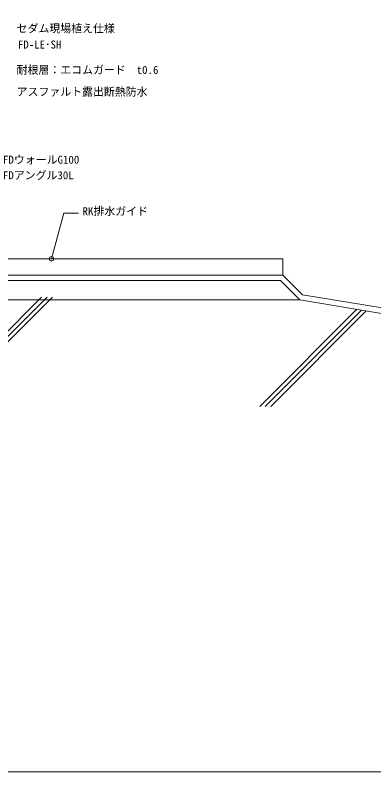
# Model space of a CAD drawing. Units: millimetres, scale not verified. Extents: x -1485 to 1485, y -1050 to 1050.
# Drawn here: x -198 to 459, y -1050 to 335 of the extents above; entities that cross this region are included whole.
import ezdxf
from ezdxf.enums import TextEntityAlignment as Align

# ---------------------------------------------------------------- set-up
doc = ezdxf.new("R2010")
doc.units = ezdxf.units.MM
doc.header["$LTSCALE"] = 7
for name, color, linetype, lineweight in [('0-0_0', 7, 'Continuous', 9), ('0-2_HATCH', 9, 'Continuous', 18), ('0-3_KUTAI', 3, 'Continuous', 18), ('0-4_BOUSUI', 1, 'Continuous', 18), ('0-6_dannnetu', 6, 'Continuous', 18), ('0-7_KANAMONO', 4, 'Continuous', 18), ('0-A_MOJI', 7, 'Continuous', 18)]:
    doc.layers.add(name, color=color, linetype=linetype, lineweight=lineweight)
doc.styles.add('ＭＳ ゴシック', font='')
doc.styles.get('ＭＳ ゴシック').set_extended_font_data('MS Gothic')

msp = doc.modelspace()

# ---------------------------------------------------------------- linework, layer by layer
at = {"layer": '0-0_0', "lineweight": 18}
msp.add_lwpolyline([(-1485, -1050), (1485, -1050), (1485, 1050), (-1485, 1050)], close=True, dxfattribs=at)
at = {"layer": '0-2_HATCH'}
for p, q in [((-349.789, -380.898), (-149.789, -180.898)), ((-339.789, -380.898), (-139.789, -180.898)), ((-329.789, -380.898), (-129.789, -180.898)), ((250.211, -380.898), (427.874, -203.235)), ((260.211, -380.898), (436.446, -204.663)), ((270.211, -380.898), (445.017, -206.092))]:
    msp.add_line(p, q, dxfattribs=at)
at = {"layer": '0-3_KUTAI'}
for p in [(-946.389, -185.801), (473.271, -210.801)]:
    msp.add_line(p, (323.271, -185.801), dxfattribs=at)
at = {"layer": '0-4_BOUSUI'}
for points in [[(-946.389, -140.801), (292.413, -140.801), (328.076, -176.464), (474.098, -200.801), (566.271, -200.801)], [(-946.389, -150.801), (288.271, -150.801), (323.271, -185.801), (473.271, -210.801), (566.271, -210.801)]]:
    msp.add_lwpolyline(points, dxfattribs=at)
at = {"layer": '0-6_dannnetu'}
for p in [(-946.389, -150.801), (323.271, -185.801)]:
    msp.add_line(p, (288.271, -150.801), dxfattribs=at)
at = {"layer": '0-7_KANAMONO'}
msp.add_lwpolyline([(-251.988, -140.801), (292.413, -140.801), (292.413, -110.801), (-251.988, -110.801)], close=True, dxfattribs=at)
at = {"layer": '0-A_MOJI'}
for p, q in [((-131.7, -110.801), (-109.268, -27.083)), ((-109.268, -27.083), (-81.966, -27.083))]:
    msp.add_line(p, q, dxfattribs=at)
msp.add_circle((-131.7, -110.801), 4, dxfattribs=at)

# ---------------------------------------------------------------- texts
at = {"layer": '0-A_MOJI', "style": 'ＭＳ ゴシック'}
for s, p in [('セダム現場植え仕様', (-195.532, 299.237)), ('FD-LE･SH', (-193.287, 269.647)), ('耐根層：エコムガード\u3000t0.6', (-195.532, 223.281)), ('アスファルト露出断熱防水', (-195.532, 183.281)), ('FDウォールG100', (-220.487, 58.958)), ('FDアングル30L', (-220.731, 30.347)), ('RK排水ガイド', (-74.716, -35.421))]:
    msp.add_text(s, height=14.66, dxfattribs=at).set_placement(p, align=Align.BOTTOM_LEFT)

doc.saveas('drawing.dxf')
